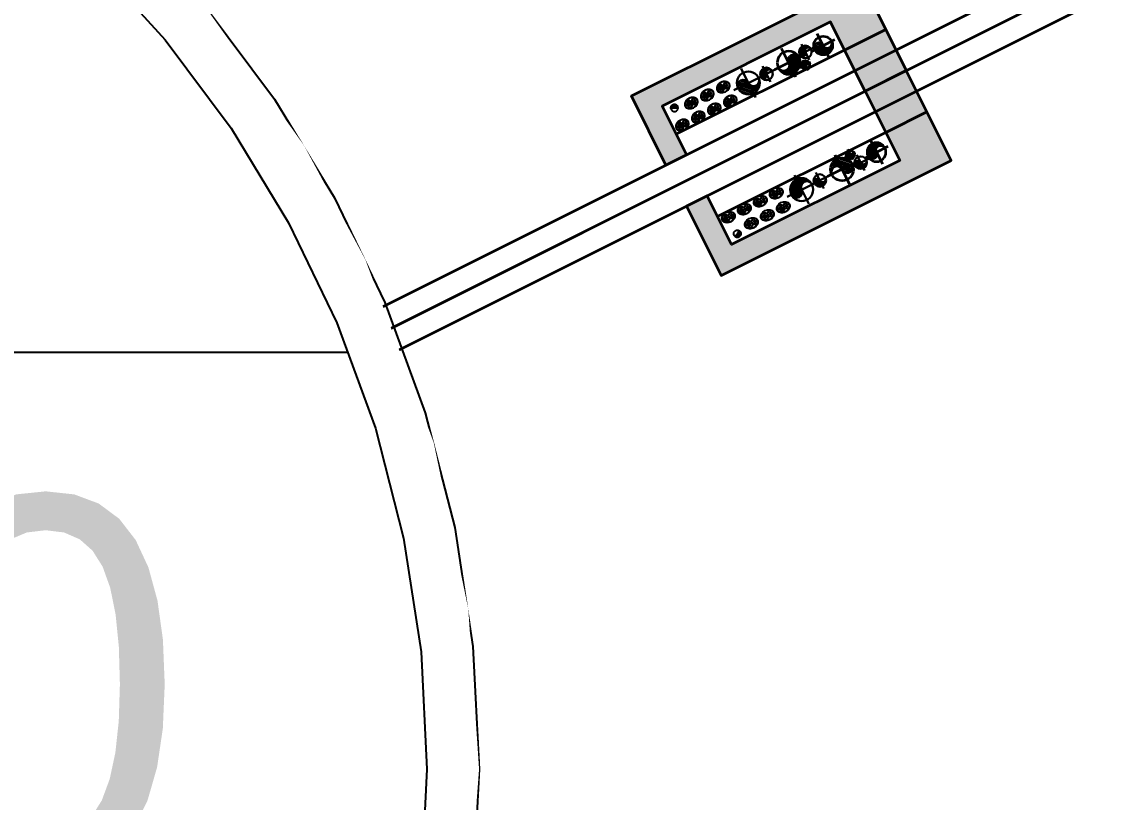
# Model space of a CAD drawing. Header units: millimetres. Extents: x 567980 to 569372, y 2065777 to 2066674.
# Drawn here: x 568782.43 to 568787.68, y 2066329.5 to 2066333.23 of the extents above; entities that cross this region are included whole.
import ezdxf
from ezdxf.enums import TextEntityAlignment as Align
from ezdxf.xclip import XClip

# ---------------------------------------------------------------- set-up
doc = ezdxf.new("R2010")
doc.units = ezdxf.units.MM
for name, pattern in [('ACAD_ISO03W100', [30, 12, -18]), ('CENTER', [3, 1.5, -0.5, 0.5, -0.5]), ('CENTER2', [1.125, 0.75, -0.125, 0.125, -0.125]), ('CONTINOUS', [0]), ('DIVIDEX22', [1.25, 0.625, -0.25, 0, -0.125, 0, -0.25]), ('DOT', [0.25, 0, -0.25]), ('PHANTOM2', [1.25, 0.625, -0.125, 0.125, -0.125, 0.125, -0.125]), ('PHANTOM3', [1.5, 0.625, -0.125, 0.125, -0.125, 0.125, -0.125, 0.125, -0.125])]:
    doc.linetypes.add(name, pattern=pattern)
for name, color, linetype, lineweight in [('A-COT VACH', 2, 'Continuous', 35), ('A-DIM', 251, 'Continuous', 15), ('A-HATCH', 251, 'Continuous', 5), ('A-TRUC', 250, 'CENTER', 5), ('A-TUONG', 255, 'Continuous', 35), ('boDnv', 54, 'Continuous', 25), ('E- RANH GIOI', 1, 'CENTER', 13), ('N1.1-CN', 4, 'CONTINOUS', 35), ('N1.3-TN', 6, 'CENTER2', 35), ('N1.4-TP', 4, 'PHANTOM2', 35), ('N1.5-TH', 2, 'PHANTOM3', 30), ('N1.6-NM', 3, 'DIVIDEX22', 30), ('N4-OTHER1', 143, 'CONTINOUS', 15)]:
    doc.layers.add(name, color=color, linetype=linetype, lineweight=lineweight)
for name, color, linetype in [('ChiaLo', 128, 'CENTER'), ('ghi_chu', 7, 'Continuous'), ('LoLK', 6, 'Continuous'), ('M-CD', 40, 'ACAD_ISO03W100'), ('M-Control', 170, 'CENTER2'), ('M-RP', 140, 'Continuous'), ('text', 7, 'Continuous')]:
    doc.layers.add(name, color=color, linetype=linetype)
doc.styles.add('avh', font='')
doc.styles.get('avh').set_extended_font_data('.VnAvantH')

# ---------------------------------------------------------------- blocks, each defined once
blk = doc.blocks.new('NEN')
at = {"layer": 'ChiaLo', "ltscale": 5}
blk.add_lwpolyline([(64.38042573141865, -51.10750068933703), (100.1554004660575, -33.2147316581104)], dxfattribs=at)
at = {"layer": 'LoLK'}
for points in [[(100.1554004661739, -33.21473165787756), (97.4714851124445, -27.84848544886336), (79.58399774937425, -36.79486996261403), (82.26791310345288, -42.16111617139541)], [(102.8393158199033, -38.58097786619328), (100.1554004662903, -33.21473165787756), (82.26791310322005, -42.16111617116258), (84.95182845788077, -47.52736238017678)]]:
    blk.add_lwpolyline(points, close=True, dxfattribs=at)
blk = doc.blocks.new('NEN K02')
at = {"layer": 'LoLK'}
for points in [[(-55.66771715506911, 20.00000000791624), (-55.66771715553477, 40.00000001885928), (-49.66771715506911, 40.00000001909211), (-49.66771715460345, 20.00000000814907)], [(-55.66771715437062, 20.00000000791624), (-55.66771715530194, 40.00000001955777), (-49.66771715506911, 40.00000001932494), (-49.66771715367213, 20.00000000814907)], [(-49.66771715413779, 40.00000001117587), (-55.66771715413779, 40.00000001164153), (-55.66771715483628, 20.00000001094304), (-49.66771715483628, 20.00000001094304)], [(-49.66771715437062, 20.0000000083819), (-49.66771715553477, 40.00000001885928), (-43.66771715553477, 40.00000001885928), (-43.66771715506911, 20.00000000814907)], [(-43.66771715506911, 20.00000000768341), (-43.6677171534393, 40.00000001885928), (-49.66771715367213, 40.00000001932494), (-49.66771715437062, 20.00000000745058)], [(-49.66771715460345, 20.00000000745058), (-43.66771715437062, 20.00000000698492), (-43.66771715437062, 29.00000000745058), (-43.66771715437062, 40.00000001955777), (-49.66771715390496, 40.00000001955777)], [(-43.66771715460345, 40.00000001117587), (-49.66771715413779, 40.0000000114087), (-49.66771715483628, 20.00000001071021), (-43.66771715460345, 20.00000001117587)]]:
    blk.add_lwpolyline(points, close=True, dxfattribs=at)
blk = doc.blocks.new('cot 220')
at = {"layer": 'A-COT VACH'}
h = blk.add_hatch(color=256, dxfattribs=at)
h.dxf.hatch_style = 1
h.paths.add_polyline_path([(110.0000037951395, 109.9999999980937), (-109.9999962048605, 109.9999999980937), (-109.9999962048605, -110.0000000019063), (110.0000037951395, -110.0000000019063)])
blk.add_lwpolyline([(-109.9999962048605, -110.0000000019063), (110.0000037951395, -110.0000000019063), (110.0000037951395, 109.9999999980937), (-109.9999962048605, 109.9999999980937)], close=True, dxfattribs=at)
blk = doc.blocks.new('N-ONGDUNG')
at = {"layer": 'N4-OTHER1', "ltscale": 10}
h = blk.add_hatch(dxfattribs=at)
h.set_pattern_fill('ANSI31', color=256, scale=36.00000000004761, angle=-90.00000000000001, style=0)
h.set_pattern_definition([(314.9999999999999, (39548.85017086168, 159241.458453613), (3.181980515343671, 3.181980515343669), [])])
h.paths.add_polyline_path([(7.275957614183426e-12, 45.00000000005821, -0.4142135623730951), (45.00000000006548, 0), (7.275957614183426e-12, -2.91038304567337e-11)])
h.paths.add_polyline_path([(-45.00000000005093, -1.309672370553017e-10, -0.4142135623741864), (7.275957614183426e-12, 45.00000000005821), (7.275957614183426e-12, 0, 1)])
h.paths.add_polyline_path([(7.275957614183426e-12, 0), (45.00000000006548, 0, -1)])
at = {"linetype": 'Continuous', "ltscale": 10}
for p, q in [((7.275957614183426e-12, 63.00000000008731), (4.365574568510056e-11, -63.00000000008731)), ((63.00000000008731, 0), (-63.00000000007276, 0))]:
    blk.add_line(p, q, dxfattribs=at)
blk.add_circle((7.275957614183426e-12, 0), 45.00000000005951, dxfattribs=at)
for centre, start, end in [((-22.5000000000291, 0), 0, 180), ((22.50000000004366, 0), 180, 0)]:
    blk.add_arc(centre, 22.50000000002975, start, end, dxfattribs=at)
blk = doc.blocks.new('$cc')
h = blk.add_hatch()
h.set_pattern_fill('_USER', color=8, scale=0.05, angle=45, style=0, pattern_type=0)
h.set_pattern_definition([(45, (-200956.0241762463, 465343.0443457479), (-0.03535533905932738, 0.03535533905932738), [])])
edge = h.paths.add_edge_path()
edge.add_arc((-0.1875000000291038, -0.25), 0.3125000000174623, -53.130102349887125, 53.130102349887125, ccw=False)
edge.add_arc((-2.91038304567337e-11, 0), 0.5, 89.99999999666488, 270.00000000333506, ccw=False)
edge.add_arc((0.1874999999708962, 0.25), 0.3124999999825377, 126.8698976415752, 233.1301023584249)
at = {"color": 8}
blk.add_lwpolyline([(0, 0, -0.499999999953434), (0, -0.5, -1.000000000058208), (0, 0.5, 0.5000000000465661), (0, 0, 0.3333333332919413), (0, 0, 0.3333333332919413)], format="xyb", dxfattribs=at)
blk.add_circle((0, 0), 0.5)
blk = doc.blocks.new('A$C9810a9bf')
at = {"layer": 'M-RP', "ltscale": 200}
for centre, radius in [((-14.75, 0), 14.75), ((-14.75, 0), 4.75), ((17.95000000000073, 0), 17.95000000000073), ((17.95000000000073, 0), 7.950000000000728)]:
    blk.add_circle(centre, radius, dxfattribs=at)
blk.add_ellipse((3.200000000000728, 0), major_axis=(-32.70000000000073, 0), ratio=0.7561140155418827, dxfattribs=at)
at = {"layer": 'M-RP', "ltscale": 200, "xscale": 9.5, "yscale": 9.5, "zscale": 9.5, "rotation": 180}
blk.add_blockref('$cc', (-14.75, 0), dxfattribs=at)
at = {"layer": 'M-RP', "ltscale": 200, "xscale": 15.9, "yscale": 15.9, "zscale": 15.9}
blk.add_blockref('$cc', (17.95000000000073, 0), dxfattribs=at)
blk = doc.blocks.new('A$Caa2107e4')
at = {"layer": 'M-Control', "ltscale": 0.03}
for centre, radius in [((-14.75, 0), 14.75), ((-14.75, 0), 4.75), ((17.95000000000073, 0), 17.95000000000073), ((17.95000000000073, 0), 7.950000000000728)]:
    blk.add_circle(centre, radius, dxfattribs=at)
blk.add_ellipse((3.200000000000728, 0), major_axis=(-32.70000000000073, 0), ratio=0.7561140155418827, dxfattribs=at)
at = {"layer": 'M-Control', "ltscale": 0.03, "xscale": 9.5, "yscale": 9.5, "zscale": 9.5, "rotation": 180}
blk.add_blockref('$cc', (-14.75, 0), dxfattribs=at)
at = {"layer": 'M-Control', "ltscale": 0.03, "xscale": 15.9, "yscale": 15.9, "zscale": 15.9}
blk.add_blockref('$cc', (17.95000000000073, 0), dxfattribs=at)
blk = doc.blocks.new('truc kt')
at = {"layer": 'A-HATCH'}
h = blk.add_hatch(color=256, dxfattribs=at)
h.dxf.hatch_style = 1
h.paths.add_polyline_path([(110.0000000009313, 1009.995999998602), (110.0000000009313, 1119.995999998602), (-259.9999999990687, 1119.995999998602), (-259.9999999990687, -110.0040000013978), (9.313225746154785e-10, -110.0040000013978), (9.313225746154785e-10, 109.9959999986022), (-149.9999999990105, 109.9959999986022), (-149.9999999990687, 1009.995999998602)])
at = {"layer": 'A-TUONG'}
for points in [[(110.0000000009313, 1009.995999998602), (110.0000000009313, 1119.995999998602), (-259.9999999990687, 1119.995999998602), (-259.9999999990687, -110.0040000013978), (9.313225746154785e-10, -110.0040000013978), (9.313225746154785e-10, 109.9959999986022), (-149.9999999990105, 109.9959999986022), (-149.9999999990687, 1009.995999998602), (110.0000000009313, 1009.995999998602)], [(9.313225746154785e-10, 109.9999999993015), (9.313225746154785e-10, 1009.995999998602)]]:
    blk.add_lwpolyline(points, dxfattribs=at)
at = {"layer": 'M-CD', "xscale": 34, "yscale": 34, "zscale": 34}
blk.add_blockref('$cc', (-116.0677081884933, 961.473602712038), dxfattribs=at)
at = {"layer": 'M-RP', "ltscale": 200, "rotation": 90}
for name, p in [('A$C9810a9bf', (-26.04999999905704, 961.2459999985876)), ('A$Caa2107e4', (-26.04999999905704, 961.2459999985876)), ('A$C9810a9bf', (-101.049999999057, 875.8459999985935)), ('A$Caa2107e4', (-101.049999999057, 875.8459999985935)), ('A$C9810a9bf', (-26.04999999905704, 875.8459999985935)), ('A$Caa2107e4', (-26.04999999905704, 875.8459999985935)), ('A$C9810a9bf', (-101.049999999057, 790.4459999985993)), ('A$Caa2107e4', (-101.049999999057, 790.4459999985993)), ('A$C9810a9bf', (-26.04999999905704, 790.4459999985993)), ('A$Caa2107e4', (-26.04999999905704, 790.4459999985993)), ('A$C9810a9bf', (-101.049999999057, 705.0459999986051)), ('A$Caa2107e4', (-101.049999999057, 705.0459999986051)), ('A$C9810a9bf', (-26.04999999905704, 705.0459999986051)), ('A$Caa2107e4', (-26.04999999905704, 705.0459999986051))]:
    blk.add_blockref(name, p, dxfattribs=at)
at = {"layer": 'N1.1-CN', "xscale": 0.4444444444444456, "yscale": 0.4444444444444456, "zscale": 0.4444444444444456, "rotation": 90}
blk.add_blockref('N-ONGDUNG', (-19.99999999889405, 308.8576939753111), dxfattribs=at)
at = {"layer": 'N1.3-TN', "xscale": -1, "rotation": 270}
blk.add_blockref('N-ONGDUNG', (-64.99999192910036, 191.9839999961114), dxfattribs=at)
at = {"layer": 'N1.4-TP', "xscale": 1.222222222222222, "yscale": 1.222222222222222, "zscale": 1.222222222222222, "rotation": 270}
blk.add_blockref('N-ONGDUNG', (-64.99999999906868, 375.9839999961696), dxfattribs=at)
at = {"layer": 'N1.5-TH', "xscale": 0.6666666666666677, "yscale": 0.6666666666666677, "zscale": 0.6666666666666677, "rotation": 90}
for p in [(-64.99999999906868, 494.9839999963006), (-75.99999919818947, 281.9839999961259)]:
    blk.add_blockref('N-ONGDUNG', p, dxfattribs=at)
at = {"layer": 'N1.6-NM', "xscale": -1.222222222222222, "yscale": 1.222222222222222, "zscale": 1.222222222222222, "rotation": 270}
blk.add_blockref('N-ONGDUNG', (-64.99999999906868, 591.9839999964315), dxfattribs=at)
blk = doc.blocks.new('MBT1 A1')
at = {"layer": 'A-TRUC', "ltscale": 0.5}
blk.add_line((5.890000000363216, -16.8899959998671), (5.890000000130385, -2.109995999606326), dxfattribs=at)
at = {"layer": 'A-TUONG'}
for p, q in [((6.000000000232831, -17.10999599960633), (6.000000000232831, -1.999999999767169)), ((5.890000000130385, -12.27999599976465), (5.890000000130385, -2.219995999941602))]:
    blk.add_line(p, q, dxfattribs=at)
at = {"layer": 'A-COT VACH', "xscale": 0.001, "yscale": 0.001, "zscale": 0.001}
blk.add_blockref('cot 220', (5.889999996405095, -7.619999999646097), dxfattribs=at)
at = {"layer": 'A-DIM', "xscale": 0.001, "yscale": 0.001, "zscale": 0.001}
blk.add_blockref('truc kt', (5.78000000026077, -7.61999599984847), dxfattribs=at)
blk = doc.blocks.new('MBT1K02')
at = {"layer": 'LoLK'}
blk.add_blockref('NEN K02', (-4.656612873077393e-10, 0), dxfattribs=at)
at = {"layer": 'LoLK', "xscale": -1, "rotation": 180}
blk.add_blockref('MBT1 A1', (-55.66771715437062, 20.00000001280569), dxfattribs=at)
at = {"layer": 'LoLK', "rotation": 180}
blk.add_blockref('MBT1 A1', (-43.66771715600044, 20.00000001280569), dxfattribs=at)
blk = doc.blocks.new('sl')
at = {"layer": 'ghi_chu', "color": 158}
blk.add_circle((0, 0), 5.75, dxfattribs=at)
at = {"color": 158, "linetype": 'DOT'}
blk.add_wipeout([(3.5208595475486404e-16, 5.75), (0.969923385692005, 5.667605193191193), (1.8644182452907085, 5.439342295409173), (2.4721268485312047, 5.19144381119272), (3.1309317900050124, 4.822837974298537), (3.790308711290825, 4.323894063585842), (4.429387843055263, 3.666472874002242), (4.910778165943334, 2.9911131380966225), (5.203892177182513, 2.4458140175120917), (5.532139964477323, 1.5677778584457833), (5.698465156793055, 0.7681112268516266), (5.75, 0), (5.686371084061578, -0.8530438994262575), (5.496098205030802, -1.689794224353129), (5.2327386792073485, -2.383473497886502), (4.825305600030205, -3.127127414467971), (4.383189926834117, -3.721578437343479), (3.929815285478843, -4.197505428467821), (2.9936814231296998, -4.909212924370681), (2.4199680402585857, -5.2159615301617235), (1.5354575353235314, -5.541197538187769), (0.6268165904409351, -5.715732758093926), (-1.056257864264592e-15, -5.75), (-0.8583477087645206, -5.685572900848136), (-1.5940806531006373, -5.524618255717788), (-2.40903986994229, -5.221017803554057), (-3.139398486746215, -4.817330914667954), (-3.7183236567631495, -4.385951343044689), (-4.311791834998167, -3.8040703426255327), (-4.851567804086016, -3.086225824912363), (-5.211174131927694, -2.43026010269017), (-5.5241386364638405, -1.5957419356297642), (-5.686254877874253, -0.853818167908873), (-5.75, 0), (-5.6611914826744, 1.0066831658942323), (-5.488230834533672, 1.7151741331053927), (-5.1200356553748625, 2.616817702418359), (-4.43866223175213, 3.6552397448617775), (-3.5478669059890633, 4.52494645464315), (-2.7209342178740763, 5.0654730264805465), (-1.720506428404943, 5.486561548895381), (-0.804793078194819, 5.693400398820522)], dxfattribs=at).dxf.layer = 'ghi_chu'
at = {"layer": 'ghi_chu', "color": 32}
blk.add_lwpolyline([(-5.123475383035839, 2), (5.123475383035839, 2)], dxfattribs=at)
at = {"layer": 'ghi_chu'}
blk.add_circle((0, 0), 5.5, dxfattribs=at)
at = {"layer": 'ghi_chu', "style": 'avh'}
for tag, height, p in [('SOLO', 1.25, (0, 2.505939941853285)), ('DT', 1.5, (-0.01470196363516152, -0.4940600581467152))]:
    blk.add_attdef(tag, text='', height=height, dxfattribs=at).set_placement(p, align=Align.CENTER)
blk.add_attdef('MD', text='', height=1.25, dxfattribs=at).set_placement((-0.5015280463267118, -2.996534363832325), align=Align.RIGHT)
blk.add_attdef('TC', (0.5, -3.020000000018626), '', height=1.25, dxfattribs=at)
blk = doc.blocks.new('TEM DAT')
at = {"layer": 'ghi_chu'}
ref = blk.add_blockref('sl', (176.6048657894135, -115.9056446552277), dxfattribs=at)
ref.add_attrib('DT', '4710.70', dxfattribs={"height": 1.8, "style": 'avh'}).set_placement((176.5901638269424, -116.3997046947479), align=Align.CENTER)
blk = doc.blocks.new('MA LO')
at = {"layer": 'E- RANH GIOI', "xscale": 996.6571095296216, "yscale": 996.6571095296216, "zscale": 996.6571095296216}
blk.add_blockref('TEM DAT', (-315256.9631516933, 99517.19136619568), dxfattribs=at)

msp = doc.modelspace()

# ---------------------------------------------------------------- block references
at = {"layer": 'boDnv'}
msp.add_blockref('NEN', (568697.4807461541, 2066371.697269554), dxfattribs=at)

# ---------------------------------------------------------------- next in the draw order: block references
at = {"layer": 'LoLK', "rotation": 296.5718179020918}
msp.add_blockref('MBT1K02', (568784.0784966609, 2066276.168235795), dxfattribs=at)

# ---------------------------------------------------------------- next in the draw order: block references
at = {"layer": 'text'}
ref = msp.add_blockref('MA LO', (568918.1304692444, 2066345.654630337), dxfattribs=dict(at, xscale=0.001000000000001394, yscale=0.001000000000001394, zscale=0.001000000000001394))
XClip(ref).set_block_clipping_path([(-136708.084112525, -393536.3904697895), (377080.8607170582, -389718.9184806347), (377080.8607170582, 192659.0805361271), (-315505.95911979675, 196067.95970368385), (-315505.95911979675, 99448.33040356636)])

doc.saveas('drawing.dxf')
